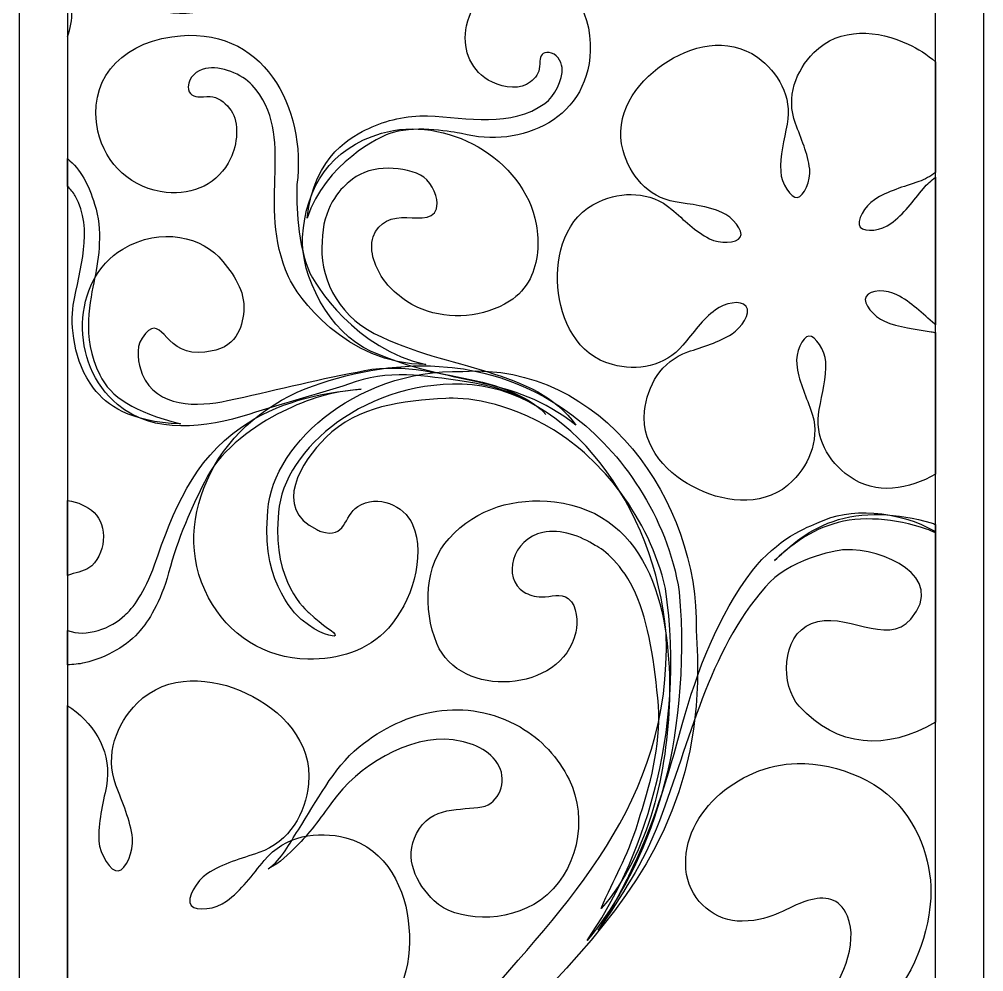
# Model space of a CAD drawing. Header units: centimetres. Extents: x -34 to 22, y -104 to 83.
# Drawn here: x -34.4 to 21.8, y -29.3 to 26.2 of the extents above; entities that cross this region are included whole.
import ezdxf

# ---------------------------------------------------------------- set-up
doc = ezdxf.new("R2010")
doc.units = ezdxf.units.CM
doc.header["$MEASUREMENT"] = 0
doc.layers.add('layer 1', color=7, linetype='Continuous')

msp = doc.modelspace()

# ---------------------------------------------------------------- linework, layer by layer
at = {"layer": 'layer 1', "color": 41}
for points, knots in [([(-34.3872, 83.0276), (-34.3872, 83.0276), (21.77445, 83.0276), (21.77445, 83.0276), (21.77445, 83.0276), (21.77445, 83.0276), (21.77445, -104.1779), (21.77445, -104.1779), (21.77445, -104.1779), (21.77445, -104.1779), (-34.3872, -104.1779), (-34.3872, -104.1779), (-34.3872, -104.1779), (-34.3872, -104.1779), (-34.3872, 83.0276), (-34.3872, 83.0276)], [0, 0, 0, 0, 0.2, 0.2, 0.2, 0.2, 0.4, 0.4, 0.4, 0.4, 0.6, 0.6, 0.6, 0.6, 1, 1, 1, 1]), ([(-31.57912, 80.21952), (-31.57912, 80.21952), (18.96637, 80.21952), (18.96637, 80.21952), (18.96637, 80.21952), (18.96637, 80.21952), (18.96637, -101.36982), (18.96637, -101.36982), (18.96637, -101.36982), (18.96637, -101.36982), (-31.57912, -101.36982), (-31.57912, -101.36982), (-31.57912, -101.36982), (-31.57912, -101.36982), (-31.57912, 80.21952), (-31.57912, 80.21952)], [0, 0, 0, 0, 0.2, 0.2, 0.2, 0.2, 0.4, 0.4, 0.4, 0.4, 0.6, 0.6, 0.6, 0.6, 1, 1, 1, 1]), ([(-24.27719, 31.14645), (-24.07481, 31.40799), (-23.83545, 31.59448), (-23.47221, 31.3305), (-23.47221, 31.3305), (-23.07646, 31.04161), (-23.04678, 30.43051), (-23.23873, 30.0304), (-23.23873, 30.0304), (-23.6048, 29.26776), (-24.62625, 28.65007), (-25.42363, 28.57339), (-25.42363, 28.57339), (-27.79284, 28.34648), (-29.662, 29.87433), (-31.57912, 31.18769), (-31.57912, 31.18769), (-31.57912, 31.18769), (-31.57912, 29.67948), (-31.57912, 29.67948), (-31.57912, 29.67948), (-28.22996, 26.97388), (-23.56319, 24.10352), (-19.76607, 29.88433), (-19.76607, 29.88433), (-18.85463, 32.00603), (-20.13914, 35.49509), (-22.50101, 36.57185), (-22.50101, 36.57185), (-24.13558, 37.31737), (-26.08458, 36.92151), (-27.2612, 35.61371), (-27.2612, 35.61371), (-28.24466, 34.52024), (-28.54682, 33.13647), (-27.85691, 31.80213), (-27.85691, 31.80213), (-27.48597, 31.08537), (-26.6191, 30.2887), (-25.83083, 30.26743), (-25.83083, 30.26743), (-25.41938, 30.2573), (-24.97652, 30.33995), (-24.68308, 30.6099), (-24.68308, 30.6099), (-24.54521, 30.73672), (-24.42032, 30.96027), (-24.27719, 31.14645)], [0, 0, 0, 0, 0.07692308, 0.07692308, 0.07692308, 0.07692308, 0.15384615, 0.15384615, 0.15384615, 0.15384615, 0.23076923, 0.23076923, 0.23076923, 0.23076923, 0.30769231, 0.30769231, 0.30769231, 0.30769231, 0.38461538, 0.38461538, 0.38461538, 0.38461538, 0.46153846, 0.46153846, 0.46153846, 0.46153846, 0.53846154, 0.53846154, 0.53846154, 0.53846154, 0.61538462, 0.61538462, 0.61538462, 0.61538462, 0.69230769, 0.69230769, 0.69230769, 0.69230769, 0.76923077, 0.76923077, 0.76923077, 0.76923077, 0.84615385, 0.84615385, 0.84615385, 0.84615385, 1, 1, 1, 1]), ([(-4.06899, 23.75535), (-4.03303, 24.04445), (-3.93457, 24.29363), (-3.54024, 24.25605), (-3.54024, 24.25605), (-3.10994, 24.21401), (-2.81305, 23.76295), (-2.77982, 23.37307), (-2.77982, 23.37307), (-2.71601, 22.62937), (-3.21539, 21.70213), (-3.78658, 21.28622), (-3.78658, 21.28622), (-5.75513, 19.85473), (-8.27258, 20.46736), (-10.60649, 20.55771), (-10.60649, 20.55771), (-11.83589, 20.60542), (-13.0265, 20.30772), (-14.03923, 19.83123), (-14.03923, 19.83123), (-14.89739, 19.42748), (-17.22603, 18.31507), (-17.62452, 14.61288), (-17.62452, 14.61288), (-16.5654, 17.76373), (-13.43279, 19.37926), (-12.62426, 19.59633), (-12.62426, 19.59633), (-11.09158, 20.00779), (-9.15545, 19.61517), (-8.62782, 19.5308), (-8.62782, 19.5308), (-5.23103, 18.61986), (-0.99635, 20.37741), (-1.13968, 24.7691), (-1.13968, 24.7691), (-1.22942, 27.34915), (-2.87545, 28.91414), (-5.15283, 28.67347), (-5.15283, 28.67347), (-6.72836, 28.50664), (-8.0318, 27.33244), (-8.33953, 25.81111), (-8.33953, 25.81111), (-8.59571, 24.53947), (-8.20522, 23.35281), (-7.08329, 22.64841), (-7.08329, 22.64841), (-6.47998, 22.26998), (-5.4638, 22.05362), (-4.85554, 22.39072), (-4.85554, 22.39072), (-4.53798, 22.56728), (-4.23926, 22.82933), (-4.13696, 23.16562), (-4.13696, 23.16562), (-4.08915, 23.32333), (-4.09441, 23.54963), (-4.06899, 23.75535)], [0, 0, 0, 0, 0.0625, 0.0625, 0.0625, 0.0625, 0.125, 0.125, 0.125, 0.125, 0.1875, 0.1875, 0.1875, 0.1875, 0.25, 0.25, 0.25, 0.25, 0.3125, 0.3125, 0.3125, 0.3125, 0.375, 0.375, 0.375, 0.375, 0.4375, 0.4375, 0.4375, 0.4375, 0.5, 0.5, 0.5, 0.5, 0.5625, 0.5625, 0.5625, 0.5625, 0.625, 0.625, 0.625, 0.625, 0.6875, 0.6875, 0.6875, 0.6875, 0.75, 0.75, 0.75, 0.75, 0.8125, 0.8125, 0.8125, 0.8125, 0.875, 0.875, 0.875, 0.875, 1, 1, 1, 1]), ([(-31.57912, 28.32037), (-31.23047, 27.20753), (-31.23276, 26.11482), (-31.57912, 25.16546), (-31.57912, 25.16546), (-31.57912, 25.16546), (-31.57912, 28.32037), (-31.57912, 28.32037)], [0, 0, 0, 0, 0.33333333, 0.33333333, 0.33333333, 0.33333333, 1, 1, 1, 1]), ([(-23.85328, 21.67073), (-24.21692, 21.67721), (-24.53893, 21.76604), (-24.54491, 22.26036), (-24.54491, 22.26036), (-24.55018, 22.79944), (-24.03014, 23.22731), (-23.55071, 23.32101), (-23.55071, 23.32101), (-22.63714, 23.49948), (-21.4199, 23.00365), (-20.82773, 22.35061), (-20.82773, 22.35061), (-18.15621, 19.39962), (-20.65321, 15.45453), (-18.70523, 11.1926), (-18.70523, 11.1926), (-18.25082, 10.09984), (-15.34967, 6.07352), (-10.70413, 6.07352), (-10.70413, 6.07352), (-14.75396, 6.96693), (-17.1761, 10.63832), (-17.55301, 11.61236), (-17.55301, 11.61236), (-18.26764, 13.45854), (-18.25406, 15.89), (-18.21952, 16.5558), (-18.21952, 16.5558), (-17.64286, 20.96177), (-20.15048, 25.97774), (-25.50173, 25.16972), (-25.50173, 25.16972), (-28.69026, 24.71481), (-30.41245, 22.46396), (-29.81006, 19.67119), (-29.81006, 19.67119), (-29.39313, 17.7381), (-27.76241, 16.27805), (-25.83428, 16.09917), (-25.83428, 16.09917), (-24.22249, 15.95016), (-22.80215, 16.59328), (-22.078, 18.07956), (-22.078, 18.07956), (-21.68893, 18.87836), (-21.55604, 20.16722), (-22.05572, 20.87719), (-22.05572, 20.87719), (-22.31716, 21.24712), (-22.68141, 21.58331), (-23.11241, 21.66536), (-23.11241, 21.66536), (-23.3148, 21.70355), (-23.59467, 21.66657), (-23.85328, 21.67073)], [0, 0, 0, 0, 0.06666667, 0.06666667, 0.06666667, 0.06666667, 0.13333333, 0.13333333, 0.13333333, 0.13333333, 0.2, 0.2, 0.2, 0.2, 0.26666667, 0.26666667, 0.26666667, 0.26666667, 0.33333333, 0.33333333, 0.33333333, 0.33333333, 0.4, 0.4, 0.4, 0.4, 0.46666667, 0.46666667, 0.46666667, 0.46666667, 0.53333333, 0.53333333, 0.53333333, 0.53333333, 0.6, 0.6, 0.6, 0.6, 0.66666667, 0.66666667, 0.66666667, 0.66666667, 0.73333333, 0.73333333, 0.73333333, 0.73333333, 0.8, 0.8, 0.8, 0.8, 0.86666667, 0.86666667, 0.86666667, 0.86666667, 1, 1, 1, 1]), ([(0.14969, 6.07271), (1.58462, 5.69945), (3.20663, 5.9392), (4.26049, 7.21186), (4.26049, 7.21186), (4.85448, 7.9276), (5.41008, 8.71141), (6.15196, 9.26103), (6.15196, 9.26103), (6.68243, 9.65303), (7.62811, 9.87082), (7.93655, 9.46605), (7.93655, 9.46605), (8.24508, 9.06087), (7.67278, 8.22662), (7.1186, 7.86632), (7.1186, 7.86632), (6.34532, 7.36349), (5.41494, 7.11745), (4.53764, 6.81225), (4.53764, 6.81225), (2.97497, 6.26983), (2.18286, 4.8356), (2.02991, 3.36137), (2.02991, 3.36137), (1.81293, 1.25204), (3.41885, -0.39824), (5.15107, -1.18519), (5.15107, -1.18519), (6.85969, -2.02096), (9.15309, -2.21018), (10.64312, -0.70131), (10.64312, -0.70131), (11.68441, 0.35447), (12.28752, 1.87844), (11.71237, 3.42854), (11.71237, 3.42854), (11.38924, 4.30057), (10.98792, 5.17352), (10.88318, 6.09155), (10.88318, 6.09155), (10.80853, 6.74753), (11.22525, 7.7165), (11.5972, 7.73909), (11.5972, 7.73909), (11.97067, 7.76168), (12.53943, 6.89095), (12.57428, 6.23214), (12.57428, 6.23214), (12.62249, 5.30987), (12.37048, 4.38232), (12.19534, 3.46915), (12.19534, 3.46915), (11.88549, 1.84491), (12.73139, 0.44139), (13.93182, -0.42752), (13.93182, -0.42752), (15.48543, -1.55197), (17.45822, -1.19709), (18.96637, -0.30113), (18.96637, -0.30113), (18.96637, -0.30113), (18.96637, 7.93826), (18.96637, 7.93826), (18.96637, 7.93826), (18.88414, 7.95828), (18.80031, 7.9758), (18.7147, 7.9904), (18.7147, 7.9904), (17.79769, 8.14659), (16.84077, 8.23573), (15.99355, 8.60403), (15.99355, 8.60403), (15.38913, 8.8674), (14.69882, 9.62568), (14.9243, 10.04687), (14.9243, 10.04687), (15.1511, 10.46724), (16.12888, 10.43826), (16.71861, 10.13844), (16.71861, 10.13844), (17.54011, 9.71938), (18.21786, 9.03818), (18.92064, 8.43032), (18.92064, 8.43032), (18.93581, 8.41721), (18.95109, 8.40442), (18.96637, 8.39163), (18.96637, 8.39163), (18.96637, 8.39163), (18.96637, 16.98265), (18.96637, 16.98265), (18.96637, 16.98265), (18.71374, 16.80658), (18.47797, 16.592), (18.26527, 16.33538), (18.26527, 16.33538), (17.67138, 15.61954), (17.11578, 14.83573), (16.3732, 14.28632), (16.3732, 14.28632), (15.84273, 13.89421), (14.84538, 13.75512), (14.58922, 14.08129), (14.58922, 14.08129), (14.33173, 14.40725), (14.85237, 15.32042), (15.40656, 15.68042), (15.40656, 15.68042), (16.18054, 16.18314), (17.1095, 16.42949), (17.98823, 16.73469), (17.98823, 16.73469), (18.35649, 16.86259), (18.68195, 17.04018), (18.96637, 17.25618), (18.96637, 17.25618), (18.96637, 17.25618), (18.96637, 23.70404), (18.96637, 23.70404), (18.96637, 23.70404), (18.48816, 24.1288), (17.93819, 24.47621), (17.37469, 24.73223), (17.37469, 24.73223), (15.66547, 25.568), (13.37136, 25.75732), (11.88133, 24.24845), (11.88133, 24.24845), (10.84205, 23.19206), (10.23906, 21.66829), (10.81278, 20.1186), (10.81278, 20.1186), (11.13661, 19.24647), (11.53724, 18.37321), (11.64187, 17.4561), (11.64187, 17.4561), (11.71653, 16.79971), (11.29504, 15.87298), (10.92654, 15.80794), (10.92654, 15.80794), (10.55945, 15.74322), (9.98643, 16.65598), (9.95077, 17.3155), (9.95077, 17.3155), (9.90195, 18.23727), (10.15458, 19.16502), (10.32839, 20.07789), (10.32839, 20.07789), (10.63967, 21.70162), (9.79377, 23.10555), (8.59334, 23.97466), (8.59334, 23.97466), (6.87499, 25.21783), (4.64369, 24.65251), (3.09572, 23.54578), (3.09572, 23.54578), (1.51767, 22.48381), (0.20622, 20.59216), (0.76951, 18.54703), (0.76951, 18.54703), (1.16313, 17.11768), (2.18073, 15.83398), (3.81105, 15.55674), (3.81105, 15.55674), (4.72745, 15.40095), (5.68438, 15.3114), (6.5316, 14.943), (6.5316, 14.943), (7.13602, 14.67954), (7.81722, 13.86888), (7.60086, 13.50037), (7.60086, 13.50037), (7.38521, 13.13177), (6.39627, 13.10908), (5.80715, 13.4083), (5.80715, 13.4083), (4.98505, 13.82735), (4.3073, 14.50876), (3.60381, 15.11682), (3.60381, 15.11682), (2.35314, 16.19843), (0.71501, 16.16774), (-0.63898, 15.56231), (-0.63898, 15.56231), (-2.5743, 14.69615), (-3.2004, 12.48034), (-3.01675, 10.58687), (-3.01675, 10.58687), (-2.88486, 8.68922), (-1.90221, 6.60784), (0.14969, 6.07271)], [0, 0, 0, 0, 0.02040816, 0.02040816, 0.02040816, 0.02040816, 0.04081633, 0.04081633, 0.04081633, 0.04081633, 0.06122449, 0.06122449, 0.06122449, 0.06122449, 0.08163265, 0.08163265, 0.08163265, 0.08163265, 0.10204082, 0.10204082, 0.10204082, 0.10204082, 0.12244898, 0.12244898, 0.12244898, 0.12244898, 0.14285714, 0.14285714, 0.14285714, 0.14285714, 0.16326531, 0.16326531, 0.16326531, 0.16326531, 0.18367347, 0.18367347, 0.18367347, 0.18367347, 0.20408163, 0.20408163, 0.20408163, 0.20408163, 0.2244898, 0.2244898, 0.2244898, 0.2244898, 0.24489796, 0.24489796, 0.24489796, 0.24489796, 0.26530612, 0.26530612, 0.26530612, 0.26530612, 0.28571429, 0.28571429, 0.28571429, 0.28571429, 0.30612245, 0.30612245, 0.30612245, 0.30612245, 0.32653061, 0.32653061, 0.32653061, 0.32653061, 0.34693878, 0.34693878, 0.34693878, 0.34693878, 0.36734694, 0.36734694, 0.36734694, 0.36734694, 0.3877551, 0.3877551, 0.3877551, 0.3877551, 0.40816327, 0.40816327, 0.40816327, 0.40816327, 0.42857143, 0.42857143, 0.42857143, 0.42857143, 0.44897959, 0.44897959, 0.44897959, 0.44897959, 0.46938776, 0.46938776, 0.46938776, 0.46938776, 0.48979592, 0.48979592, 0.48979592, 0.48979592, 0.51020408, 0.51020408, 0.51020408, 0.51020408, 0.53061224, 0.53061224, 0.53061224, 0.53061224, 0.55102041, 0.55102041, 0.55102041, 0.55102041, 0.57142857, 0.57142857, 0.57142857, 0.57142857, 0.59183673, 0.59183673, 0.59183673, 0.59183673, 0.6122449, 0.6122449, 0.6122449, 0.6122449, 0.63265306, 0.63265306, 0.63265306, 0.63265306, 0.65306122, 0.65306122, 0.65306122, 0.65306122, 0.67346939, 0.67346939, 0.67346939, 0.67346939, 0.69387755, 0.69387755, 0.69387755, 0.69387755, 0.71428571, 0.71428571, 0.71428571, 0.71428571, 0.73469388, 0.73469388, 0.73469388, 0.73469388, 0.75510204, 0.75510204, 0.75510204, 0.75510204, 0.7755102, 0.7755102, 0.7755102, 0.7755102, 0.79591837, 0.79591837, 0.79591837, 0.79591837, 0.81632653, 0.81632653, 0.81632653, 0.81632653, 0.83673469, 0.83673469, 0.83673469, 0.83673469, 0.85714286, 0.85714286, 0.85714286, 0.85714286, 0.87755102, 0.87755102, 0.87755102, 0.87755102, 0.89795918, 0.89795918, 0.89795918, 0.89795918, 0.91836735, 0.91836735, 0.91836735, 0.91836735, 0.93877551, 0.93877551, 0.93877551, 0.93877551, 0.95918367, 0.95918367, 0.95918367, 0.95918367, 1, 1, 1, 1]), ([(-4.64616, 11.07804), (-4.16593, 12.02625), (-4.09198, 13.19487), (-4.28424, 14.24721), (-4.28424, 14.24721), (-4.98772, 18.0981), (-9.59446, 20.6431), (-13.29837, 19.54629), (-13.29837, 19.54629), (-16.25311, 18.67122), (-17.71072, 16.45218), (-17.89113, 13.49399), (-17.89113, 13.49399), (-18.02271, 11.33492), (-16.38712, 7.93925), (-13.89337, 6.84507), (-13.89337, 6.84507), (-9.13489, 4.74242), (-5.73416, 5.53494), (-1.96846, 2.54536), (-1.96846, 2.54536), (-4.36416, 5.8923), (-9.32998, 5.69194), (-13.71296, 7.88343), (-13.71296, 7.88343), (-15.94325, 9.05966), (-16.94717, 11.29946), (-16.74691, 13.24724), (-16.74691, 13.24724), (-16.73294, 15.17071), (-15.7202, 16.30905), (-15.19013, 16.69569), (-15.19013, 16.69569), (-14.1932, 17.68543), (-12.24664, 17.71186), (-11.0228, 17.11626), (-11.0228, 17.11626), (-10.49091, 16.85725), (-10.06588, 16.04021), (-10.05373, 15.47084), (-10.05373, 15.47084), (-10.03246, 14.45426), (-11.05522, 14.61795), (-11.81107, 14.64712), (-11.81107, 14.64712), (-12.65353, 14.67974), (-13.47077, 14.40523), (-13.77435, 13.51557), (-13.77435, 13.51557), (-14.0605, 12.67807), (-13.63092, 11.6626), (-13.11938, 10.95476), (-13.11938, 10.95476), (-12.63186, 10.27964), (-11.69347, 9.58436), (-10.93417, 9.29628), (-10.93417, 9.29628), (-9.28774, 8.6714), (-7.35861, 8.82709), (-5.84274, 9.76213), (-5.84274, 9.76213), (-5.30325, 10.09488), (-4.91236, 10.55273), (-4.64616, 11.07804)], [0, 0, 0, 0, 0.05882353, 0.05882353, 0.05882353, 0.05882353, 0.11764706, 0.11764706, 0.11764706, 0.11764706, 0.17647059, 0.17647059, 0.17647059, 0.17647059, 0.23529412, 0.23529412, 0.23529412, 0.23529412, 0.29411765, 0.29411765, 0.29411765, 0.29411765, 0.35294118, 0.35294118, 0.35294118, 0.35294118, 0.41176471, 0.41176471, 0.41176471, 0.41176471, 0.47058824, 0.47058824, 0.47058824, 0.47058824, 0.52941176, 0.52941176, 0.52941176, 0.52941176, 0.58823529, 0.58823529, 0.58823529, 0.58823529, 0.64705882, 0.64705882, 0.64705882, 0.64705882, 0.70588235, 0.70588235, 0.70588235, 0.70588235, 0.76470588, 0.76470588, 0.76470588, 0.76470588, 0.82352941, 0.82352941, 0.82352941, 0.82352941, 0.88235294, 0.88235294, 0.88235294, 0.88235294, 1, 1, 1, 1]), ([(-31.57912, 16.44912), (-31.3888, 16.27915), (-31.23002, 16.08875), (-31.12434, 15.89749), (-31.12434, 15.89749), (-30.0324, 13.91791), (-30.88742, 11.66838), (-31.24022, 9.52774), (-31.24022, 9.52774), (-31.42579, 8.40003), (-31.23455, 6.23873), (-30.06035, 4.70362), (-30.06035, 4.70362), (-29.28596, 3.69129), (-27.97563, 2.73842), (-24.9979, 2.6193), (-24.9979, 2.6193), (-27.73759, 3.33393), (-29.04762, 4.16768), (-29.70299, 5.47801), (-29.70299, 5.47801), (-30.81337, 7.69797), (-30.23894, 9.8851), (-30.00059, 11.07631), (-30.00059, 11.07631), (-29.74624, 12.34836), (-29.52431, 13.87557), (-30.00059, 15.42394), (-30.00059, 15.42394), (-30.34105, 16.53031), (-30.82224, 17.45359), (-31.57912, 18.0701), (-31.57912, 18.0701), (-31.57912, 18.0701), (-31.57912, 16.44912), (-31.57912, 16.44912)], [0, 0, 0, 0, 0.1, 0.1, 0.1, 0.1, 0.2, 0.2, 0.2, 0.2, 0.3, 0.3, 0.3, 0.3, 0.4, 0.4, 0.4, 0.4, 0.5, 0.5, 0.5, 0.5, 0.6, 0.6, 0.6, 0.6, 0.7, 0.7, 0.7, 0.7, 0.8, 0.8, 0.8, 0.8, 1, 1, 1, 1]), ([(-28.36571, 12.80094), (-31.379, 10.99275), (-31.48586, 6.10299), (-28.66341, 3.74822), (-28.66341, 3.74822), (-26.54303, 1.97912), (-23.51374, 2.38481), (-21.02313, 3.1752), (-21.02313, 3.1752), (-18.95552, 3.83138), (-16.81914, 4.37948), (-14.77351, 5.0856), (-14.77351, 5.0856), (-12.58688, 5.84044), (-10.22299, 5.32273), (-8.2272, 5.0545), (-8.2272, 5.0545), (-6.22655, 4.73877), (-4.5003, 4.0597), (-3.72834, 3.17763), (-3.72834, 3.17763), (-4.48318, 4.06821), (-6.16304, 4.80603), (-8.12783, 5.21678), (-8.12783, 5.21678), (-10.03134, 5.55935), (-12.42977, 6.23873), (-14.70959, 5.63836), (-14.70959, 5.63836), (-17.24761, 5.18021), (-19.73751, 4.51106), (-22.25952, 3.97795), (-22.25952, 3.97795), (-23.99215, 3.61178), (-26.392, 3.51909), (-27.22636, 5.52511), (-27.22636, 5.52511), (-27.47372, 6.12062), (-27.63326, 7.04472), (-27.24064, 7.61632), (-27.24064, 7.61632), (-26.08103, 9.30337), (-26.06948, 6.75381), (-23.95862, 6.78561), (-23.95862, 6.78561), (-21.84776, 6.81732), (-21.48199, 8.02606), (-21.33785, 8.98936), (-21.33785, 8.98936), (-21.15917, 10.18331), (-21.76673, 11.14337), (-22.53068, 12.08763), (-22.53068, 12.08763), (-23.691, 13.52175), (-26.13269, 14.14096), (-28.36571, 12.80094)], [0, 0, 0, 0, 0.06666667, 0.06666667, 0.06666667, 0.06666667, 0.13333333, 0.13333333, 0.13333333, 0.13333333, 0.2, 0.2, 0.2, 0.2, 0.26666667, 0.26666667, 0.26666667, 0.26666667, 0.33333333, 0.33333333, 0.33333333, 0.33333333, 0.4, 0.4, 0.4, 0.4, 0.46666667, 0.46666667, 0.46666667, 0.46666667, 0.53333333, 0.53333333, 0.53333333, 0.53333333, 0.6, 0.6, 0.6, 0.6, 0.66666667, 0.66666667, 0.66666667, 0.66666667, 0.73333333, 0.73333333, 0.73333333, 0.73333333, 0.8, 0.8, 0.8, 0.8, 0.86666667, 0.86666667, 0.86666667, 0.86666667, 1, 1, 1, 1]), ([(-17.06619, -3.53784), (-19.68382, -2.25647), (-17.94522, 0.43298), (-16.54341, 1.8208), (-16.54341, 1.8208), (-14.6472, 3.69828), (-12.08609, 3.95597), (-9.54979, 4.10974), (-9.54979, 4.10974), (-8.56542, 4.1694), (-6.05455, 3.97816), (-3.2709, 2.26801), (-3.2709, 2.26801), (-0.52938, 0.59758), (2.28962, -2.80751), (3.2433, -6.96562), (3.2433, -6.96562), (4.50765, -15.55148), (1.76958, -23.05248), (-1.32707, -27.45998), (-1.32707, -27.45998), (2.30563, -23.17191), (4.77385, -16.0383), (4.04808, -7.16649), (4.04808, -7.16649), (3.33893, -2.7281), (0.68017, 1.00083), (-2.20407, 3.14694), (-2.20407, 3.14694), (-5.11272, 5.33691), (-8.09947, 5.82839), (-9.44617, 5.9237), (-9.44617, 5.9237), (-12.06026, 6.20793), (-14.81919, 5.71251), (-17.26341, 4.83611), (-17.26341, 4.83611), (-19.8073, 3.97096), (-22.12095, 2.05499), (-23.23903, -0.21763), (-23.23903, -0.21763), (-24.40948, -2.59692), (-24.63111, -5.10425), (-23.36261, -7.50015), (-23.36261, -7.50015), (-22.23369, -9.63279), (-20.07644, -11.05849), (-17.57955, -11.08473), (-17.57955, -11.08473), (-15.81653, -11.10357), (-14.11074, -10.62334), (-12.8936, -9.26732), (-12.8936, -9.26732), (-11.56645, -7.78853), (-10.67557, -5.14517), (-11.49534, -3.23062), (-11.49534, -3.23062), (-11.96433, -2.13523), (-13.5123, -1.43974), (-14.67232, -2.1882), (-14.67232, -2.1882), (-15.52794, -2.74025), (-15.33741, -4.11349), (-16.81812, -3.63873), (-16.81812, -3.63873), (-16.89936, -3.6127), (-16.98242, -3.57886), (-17.06619, -3.53784)], [0, 0, 0, 0, 0.05555556, 0.05555556, 0.05555556, 0.05555556, 0.11111111, 0.11111111, 0.11111111, 0.11111111, 0.16666667, 0.16666667, 0.16666667, 0.16666667, 0.22222222, 0.22222222, 0.22222222, 0.22222222, 0.27777778, 0.27777778, 0.27777778, 0.27777778, 0.33333333, 0.33333333, 0.33333333, 0.33333333, 0.38888889, 0.38888889, 0.38888889, 0.38888889, 0.44444444, 0.44444444, 0.44444444, 0.44444444, 0.5, 0.5, 0.5, 0.5, 0.55555556, 0.55555556, 0.55555556, 0.55555556, 0.61111111, 0.61111111, 0.61111111, 0.61111111, 0.66666667, 0.66666667, 0.66666667, 0.66666667, 0.72222222, 0.72222222, 0.72222222, 0.72222222, 0.77777778, 0.77777778, 0.77777778, 0.77777778, 0.83333333, 0.83333333, 0.83333333, 0.83333333, 0.88888889, 0.88888889, 0.88888889, 0.88888889, 1, 1, 1, 1]), ([(-9.31114, -69.6242), (-9.40737, -69.60324), (-10.4198, -69.03204), (-10.55868, -70.75728), (-10.55868, -70.75728), (-10.70484, -72.5133), (-9.19526, -75.74508), (-6.92243, -77.04113), (-6.92243, -77.04113), (1.98007, -82.34882), (14.42816, -73.11256), (7.77944, -64.29777), (7.77944, -64.29777), (5.29237, -59.56786), (-0.75993, -58.7877), (-5.01436, -55.75152), (-5.01436, -55.75152), (-9.65098, -52.44276), (-13.93763, -47.4739), (-11.63381, -41.02078), (-11.63381, -41.02078), (-7.05077, -30.10658), (6.33651, -26.2637), (5.03023, -9.3987), (5.03023, -9.3987), (5.20172, -1.86639), (-0.48643, 6.20875), (-8.55732, 5.68161), (-8.55732, 5.68161), (-14.96333, 5.80499), (-19.90292, 1.20635), (-19.93615, -2.79009), (-19.93615, -2.79009), (-20.28683, -6.76303), (-18.0925, -8.68052), (-17.90582, -8.81332), (-17.90582, -8.81332), (-16.96115, -9.626), (-16.02378, -9.82322), (-15.99177, -9.70197), (-15.99177, -9.70197), (-15.924, -9.53007), (-16.72037, -9.16207), (-17.50976, -8.38616), (-17.50976, -8.38616), (-17.66676, -8.26107), (-19.64442, -6.54545), (-19.30347, -2.85634), (-19.30347, -2.85634), (-19.30833, 0.79399), (-14.61195, 5.06635), (-8.5954, 4.93943), (-8.5954, 4.93943), (-2.37678, 4.75042), (2.6633, -2.26883), (3.27582, -9.57647), (3.27582, -9.57647), (4.0576, -29.33644), (-22.18608, -33.69724), (-11.0301, -52.55418), (-11.0301, -52.55418), (-9.00159, -56.26295), (-5.09074, -58.00855), (-1.89381, -59.43578), (-1.89381, -59.43578), (1.37707, -60.88053), (4.23264, -62.68356), (5.80614, -65.32631), (5.80614, -65.32631), (9.57183, -71.65058), (4.32472, -77.42605), (-1.69355, -77.18315), (-1.69355, -77.18315), (-3.38911, -77.11477), (-5.32908, -76.79722), (-6.74618, -75.80687), (-6.74618, -75.80687), (-7.99939, -74.93129), (-9.37952, -73.32041), (-9.49641, -71.72493), (-9.49641, -71.72493), (-9.58889, -70.46383), (-9.05426, -69.67232), (-9.31114, -69.6242)], [0, 0, 0, 0, 0.04545455, 0.04545455, 0.04545455, 0.04545455, 0.09090909, 0.09090909, 0.09090909, 0.09090909, 0.13636364, 0.13636364, 0.13636364, 0.13636364, 0.18181818, 0.18181818, 0.18181818, 0.18181818, 0.22727273, 0.22727273, 0.22727273, 0.22727273, 0.27272727, 0.27272727, 0.27272727, 0.27272727, 0.31818182, 0.31818182, 0.31818182, 0.31818182, 0.36363636, 0.36363636, 0.36363636, 0.36363636, 0.40909091, 0.40909091, 0.40909091, 0.40909091, 0.45454545, 0.45454545, 0.45454545, 0.45454545, 0.5, 0.5, 0.5, 0.5, 0.54545455, 0.54545455, 0.54545455, 0.54545455, 0.59090909, 0.59090909, 0.59090909, 0.59090909, 0.63636364, 0.63636364, 0.63636364, 0.63636364, 0.68181818, 0.68181818, 0.68181818, 0.68181818, 0.72727273, 0.72727273, 0.72727273, 0.72727273, 0.77272727, 0.77272727, 0.77272727, 0.77272727, 0.81818182, 0.81818182, 0.81818182, 0.81818182, 0.86363636, 0.86363636, 0.86363636, 0.86363636, 0.90909091, 0.90909091, 0.90909091, 0.90909091, 1, 1, 1, 1]), ([(-31.57912, -11.40573), (-31.25081, -11.40202), (-30.91778, -11.36641), (-30.58303, -11.29613), (-30.58303, -11.29613), (-29.29711, -10.99711), (-28.02972, -10.26152), (-27.34497, -9.40741), (-27.34497, -9.40741), (-26.92795, -8.96222), (-26.1334, -7.7313), (-25.69156, -6.05813), (-25.69156, -6.05813), (-25.16574, -4.06659), (-24.37322, -2.24391), (-23.42258, -0.42073), (-23.42258, -0.42073), (-22.60321, 1.15115), (-20.62636, 2.56744), (-19.07485, 3.3314), (-19.07485, 3.3314), (-17.53133, 4.09171), (-16.20459, 4.50873), (-14.48553, 4.63738), (-14.48553, 4.63738), (-16.91547, 4.45555), (-19.42725, 3.84506), (-21.4513, 2.43869), (-21.4513, 2.43869), (-24.26534, 0.48332), (-25.42394, -2.43789), (-26.51102, -5.58174), (-26.51102, -5.58174), (-27.06236, -7.17641), (-27.8014, -8.16838), (-28.24183, -8.52311), (-28.24183, -8.52311), (-29.00538, -9.26853), (-30.51192, -9.84449), (-31.57206, -9.40599), (-31.57206, -9.40599), (-31.57206, -9.40599), (-31.57912, -9.40299), (-31.57912, -9.40299), (-31.57912, -9.40299), (-31.57912, -9.40299), (-31.57912, -11.40573), (-31.57912, -11.40573)], [0, 0, 0, 0, 0.07692308, 0.07692308, 0.07692308, 0.07692308, 0.15384615, 0.15384615, 0.15384615, 0.15384615, 0.23076923, 0.23076923, 0.23076923, 0.23076923, 0.30769231, 0.30769231, 0.30769231, 0.30769231, 0.38461538, 0.38461538, 0.38461538, 0.38461538, 0.46153846, 0.46153846, 0.46153846, 0.46153846, 0.53846154, 0.53846154, 0.53846154, 0.53846154, 0.61538462, 0.61538462, 0.61538462, 0.61538462, 0.69230769, 0.69230769, 0.69230769, 0.69230769, 0.76923077, 0.76923077, 0.76923077, 0.76923077, 0.84615385, 0.84615385, 0.84615385, 0.84615385, 1, 1, 1, 1]), ([(-4.99086, -7.17449), (-6.30647, -6.36333), (-5.68078, -4.05505), (-3.8899, -3.70052), (-3.8899, -3.70052), (-2.87646, -3.45782), (-1.65901, -3.93137), (-0.84663, -4.45597), (-0.84663, -4.45597), (-0.3511, -4.68773), (0.75482, -5.58418), (1.50551, -7.24063), (1.50551, -7.24063), (2.23867, -8.93477), (2.63615, -11.35306), (2.83114, -13.78816), (2.83114, -13.78816), (2.977, -16.23227), (2.32933, -18.43217), (1.64995, -20.57555), (1.64995, -20.57555), (1.00228, -22.7329), (0.22931, -23.79446), (-0.49585, -25.60974), (-0.49585, -25.60974), (2.33358, -22.34515), (3.34693, -17.60166), (3.46807, -13.3921), (3.46807, -13.3921), (3.60553, -8.61488), (2.46233, -2.59712), (-3.21924, -1.92423), (-3.21924, -1.92423), (-5.50635, -1.65367), (-7.73481, -2.26924), (-9.36098, -4.04319), (-9.36098, -4.04319), (-10.77119, -5.58144), (-10.89791, -8.1387), (-10.06912, -10.17673), (-10.06912, -10.17673), (-8.75697, -13.40284), (-2.78195, -13.0867), (-1.98599, -9.5164), (-1.98599, -9.5164), (-1.85643, -8.93507), (-1.87912, -7.97805), (-2.41486, -7.55495), (-2.41486, -7.55495), (-2.86886, -7.19647), (-3.41007, -7.4731), (-3.96212, -7.45375), (-3.96212, -7.45375), (-4.38685, -7.43886), (-4.7278, -7.33666), (-4.99086, -7.17449)], [0, 0, 0, 0, 0.06666667, 0.06666667, 0.06666667, 0.06666667, 0.13333333, 0.13333333, 0.13333333, 0.13333333, 0.2, 0.2, 0.2, 0.2, 0.26666667, 0.26666667, 0.26666667, 0.26666667, 0.33333333, 0.33333333, 0.33333333, 0.33333333, 0.4, 0.4, 0.4, 0.4, 0.46666667, 0.46666667, 0.46666667, 0.46666667, 0.53333333, 0.53333333, 0.53333333, 0.53333333, 0.6, 0.6, 0.6, 0.6, 0.66666667, 0.66666667, 0.66666667, 0.66666667, 0.73333333, 0.73333333, 0.73333333, 0.73333333, 0.8, 0.8, 0.8, 0.8, 0.86666667, 0.86666667, 0.86666667, 0.86666667, 1, 1, 1, 1]), ([(-31.57912, -6.20305), (-31.14185, -6.03919), (-30.66089, -5.97962), (-30.3301, -5.77056), (-30.3301, -5.77056), (-29.837, -5.45888), (-29.54872, -4.75509), (-29.49747, -4.18592), (-29.49747, -4.18592), (-29.3682, -2.75072), (-30.36996, -2.03836), (-31.57912, -1.83004), (-31.57912, -1.83004), (-31.57912, -1.83004), (-31.57912, -6.20305), (-31.57912, -6.20305)], [0, 0, 0, 0, 0.2, 0.2, 0.2, 0.2, 0.4, 0.4, 0.4, 0.4, 0.6, 0.6, 0.6, 0.6, 1, 1, 1, 1]), ([(18.96637, -3.64979), (16.78312, -2.37063), (13.85243, -2.25134), (12.18703, -3.10623), (12.18703, -3.10623), (11.50827, -3.37567), (9.73441, -4.08523), (8.31761, -5.92098), (8.31761, -5.92098), (6.30865, -8.52382), (5.08341, -11.76309), (4.22109, -14.87656), (4.22109, -14.87656), (3.37134, -17.94576), (2.53941, -20.8537), (1.1052, -23.69458), (1.1052, -23.69458), (0.56155, -24.77113), (-0.00032, -25.85994), (-0.6721, -26.86396), (-0.6721, -26.86396), (0.67662, -24.84791), (1.91058, -23.05876), (2.88847, -20.50363), (2.88847, -20.50363), (4.65422, -15.88929), (5.71923, -10.68867), (9.06374, -6.86635), (9.06374, -6.86635), (10.39018, -5.31534), (12.99131, -4.73888), (13.7109, -4.7088), (13.7109, -4.7088), (15.85498, -4.61945), (19.66363, -6.2441), (17.53767, -8.74383), (17.53767, -8.74383), (16.13344, -10.39482), (13.67534, -8.20677), (11.7455, -8.99686), (11.7455, -8.99686), (9.95219, -9.73104), (9.94763, -12.617), (11.03087, -13.82098), (11.03087, -13.82098), (13.1971, -16.22873), (16.14279, -16.43644), (18.96637, -14.74399), (18.96637, -14.74399), (18.96637, -14.74399), (18.96637, -3.64979), (18.96637, -3.64979)], [0, 0, 0, 0, 0.07142857, 0.07142857, 0.07142857, 0.07142857, 0.14285714, 0.14285714, 0.14285714, 0.14285714, 0.21428571, 0.21428571, 0.21428571, 0.21428571, 0.28571429, 0.28571429, 0.28571429, 0.28571429, 0.35714286, 0.35714286, 0.35714286, 0.35714286, 0.42857143, 0.42857143, 0.42857143, 0.42857143, 0.5, 0.5, 0.5, 0.5, 0.57142857, 0.57142857, 0.57142857, 0.57142857, 0.64285714, 0.64285714, 0.64285714, 0.64285714, 0.71428571, 0.71428571, 0.71428571, 0.71428571, 0.78571429, 0.78571429, 0.78571429, 0.78571429, 0.85714286, 0.85714286, 0.85714286, 0.85714286, 1, 1, 1, 1]), ([(18.96637, -3.23521), (18.88333, -3.2036), (18.7997, -3.17291), (18.71542, -3.1434), (18.71542, -3.1434), (16.79235, -2.57889), (14.66296, -2.44387), (13.00599, -3.05548), (13.00599, -3.05548), (11.33485, -3.62323), (10.26377, -4.7247), (9.59766, -5.32669), (9.59766, -5.32669), (10.27258, -4.73463), (11.37111, -3.69444), (12.99759, -3.21137), (12.99759, -3.21137), (14.60046, -2.69335), (16.63383, -2.89138), (18.43453, -3.50391), (18.43453, -3.50391), (18.61454, -3.57026), (18.79165, -3.64431), (18.96637, -3.7242), (18.96637, -3.7242), (18.96637, -3.7242), (18.96637, -3.23521), (18.96637, -3.23521)], [0, 0, 0, 0, 0.125, 0.125, 0.125, 0.125, 0.25, 0.25, 0.25, 0.25, 0.375, 0.375, 0.375, 0.375, 0.5, 0.5, 0.5, 0.5, 0.625, 0.625, 0.625, 0.625, 0.75, 0.75, 0.75, 0.75, 1, 1, 1, 1]), ([(-31.57912, -43.80164), (-30.61608, -43.68253), (-29.69725, -43.29466), (-28.9523, -42.53947), (-28.9523, -42.53947), (-27.746, -41.31747), (-27.04839, -39.55161), (-27.71389, -37.75659), (-27.71389, -37.75659), (-28.08756, -36.74598), (-28.55209, -35.73537), (-28.67385, -34.67239), (-28.67385, -34.67239), (-28.76045, -33.91239), (-28.27809, -32.79005), (-27.84607, -32.76422), (-27.84607, -32.76422), (-27.41406, -32.73768), (-26.75524, -33.74627), (-26.71513, -34.50982), (-26.71513, -34.50982), (-26.65891, -35.57766), (-26.95074, -36.65178), (-27.15373, -37.70837), (-27.15373, -37.70837), (-27.51251, -39.59), (-26.53331, -41.21546), (-25.14305, -42.22263), (-25.14305, -42.22263), (-23.15253, -43.66313), (-20.56802, -43.00786), (-18.77512, -41.72639), (-18.77512, -41.72639), (-16.94717, -40.49597), (-15.42888, -38.30377), (-16.0804, -35.93634), (-16.0804, -35.93634), (-16.53683, -34.28018), (-17.71498, -32.79421), (-19.60289, -32.47179), (-19.60289, -32.47179), (-20.66506, -32.29179), (-21.77301, -32.18776), (-22.75404, -31.7606), (-22.75404, -31.7606), (-23.4554, -31.45703), (-24.25521, -30.5783), (-23.99286, -30.08976), (-23.99286, -30.08976), (-23.73071, -29.60325), (-22.59835, -29.63749), (-21.91573, -29.98432), (-21.91573, -29.98432), (-20.96235, -30.4687), (-20.17794, -31.2595), (-19.36414, -31.96228), (-19.36414, -31.96228), (-17.91524, -33.21437), (-16.01618, -33.17953), (-14.44927, -32.47949), (-14.44927, -32.47949), (-12.20723, -31.47587), (-11.48207, -28.90959), (-11.6956, -26.71668), (-11.6956, -26.71668), (-11.84632, -24.5182), (-12.98578, -22.10751), (-15.36355, -21.48709), (-15.36355, -21.48709), (-17.02466, -21.05436), (-18.90214, -21.33282), (-20.12354, -22.80614), (-20.12354, -22.80614), (-20.81203, -23.63533), (-21.45515, -24.54332), (-22.31503, -25.18056), (-22.31503, -25.18056), (-22.92988, -25.63416), (-24.08392, -25.79542), (-24.38092, -25.41779), (-24.38092, -25.41779), (-24.67963, -25.03956), (-24.07592, -23.98216), (-23.43453, -23.56554), (-23.43453, -23.56554), (-22.53869, -22.98269), (-21.46214, -22.69796), (-20.44525, -22.34414), (-20.44525, -22.34414), (-18.63655, -21.71601), (-17.717, -20.05419), (-17.54116, -18.34638), (-17.54116, -18.34638), (-17.28884, -15.90358), (-19.14889, -13.99196), (-21.15501, -13.08042), (-21.15501, -13.08042), (-23.13369, -12.11246), (-25.79174, -11.89326), (-27.51738, -13.64088), (-27.51738, -13.64088), (-28.72206, -14.8643), (-29.41998, -16.62945), (-28.75549, -18.42447), (-28.75549, -18.42447), (-28.3807, -19.43437), (-27.91657, -20.44569), (-27.79512, -21.50796), (-27.79512, -21.50796), (-27.70892, -22.26877), (-28.19685, -23.34147), (-28.6236, -23.41684), (-28.6236, -23.41684), (-29.04934, -23.4922), (-29.71312, -22.43479), (-29.75394, -21.67134), (-29.75394, -21.67134), (-29.81006, -20.6035), (-29.51833, -19.52928), (-29.31595, -18.47127), (-29.31595, -18.47127), (-28.95585, -16.59106), (-29.93576, -14.96418), (-31.32602, -13.95772), (-31.32602, -13.95772), (-31.40935, -13.89743), (-31.49381, -13.84114), (-31.57912, -13.78808), (-31.57912, -13.78808), (-31.57912, -13.78808), (-31.57912, -43.80164), (-31.57912, -43.80164)], [0, 0, 0, 0, 0.02941176, 0.02941176, 0.02941176, 0.02941176, 0.05882353, 0.05882353, 0.05882353, 0.05882353, 0.08823529, 0.08823529, 0.08823529, 0.08823529, 0.11764706, 0.11764706, 0.11764706, 0.11764706, 0.14705882, 0.14705882, 0.14705882, 0.14705882, 0.17647059, 0.17647059, 0.17647059, 0.17647059, 0.20588235, 0.20588235, 0.20588235, 0.20588235, 0.23529412, 0.23529412, 0.23529412, 0.23529412, 0.26470588, 0.26470588, 0.26470588, 0.26470588, 0.29411765, 0.29411765, 0.29411765, 0.29411765, 0.32352941, 0.32352941, 0.32352941, 0.32352941, 0.35294118, 0.35294118, 0.35294118, 0.35294118, 0.38235294, 0.38235294, 0.38235294, 0.38235294, 0.41176471, 0.41176471, 0.41176471, 0.41176471, 0.44117647, 0.44117647, 0.44117647, 0.44117647, 0.47058824, 0.47058824, 0.47058824, 0.47058824, 0.5, 0.5, 0.5, 0.5, 0.52941176, 0.52941176, 0.52941176, 0.52941176, 0.55882353, 0.55882353, 0.55882353, 0.55882353, 0.58823529, 0.58823529, 0.58823529, 0.58823529, 0.61764706, 0.61764706, 0.61764706, 0.61764706, 0.64705882, 0.64705882, 0.64705882, 0.64705882, 0.67647059, 0.67647059, 0.67647059, 0.67647059, 0.70588235, 0.70588235, 0.70588235, 0.70588235, 0.73529412, 0.73529412, 0.73529412, 0.73529412, 0.76470588, 0.76470588, 0.76470588, 0.76470588, 0.79411765, 0.79411765, 0.79411765, 0.79411765, 0.82352941, 0.82352941, 0.82352941, 0.82352941, 0.85294118, 0.85294118, 0.85294118, 0.85294118, 0.88235294, 0.88235294, 0.88235294, 0.88235294, 0.91176471, 0.91176471, 0.91176471, 0.91176471, 0.94117647, 0.94117647, 0.94117647, 0.94117647, 1, 1, 1, 1]), ([(-4.04448, -25.11422), (-1.87598, -23.5784), (-1.23044, -20.38076), (-2.37161, -18.09436), (-2.37161, -18.09436), (-3.01432, -16.80671), (-3.97681, -15.74931), (-5.2286, -15.03042), (-5.2286, -15.03042), (-8.37235, -13.22456), (-11.90011, -13.99156), (-14.59027, -16.19186), (-14.59027, -16.19186), (-16.16032, -17.47535), (-17.0512, -19.37096), (-18.13717, -21.01243), (-18.13717, -21.01243), (-18.68578, -21.84192), (-19.05702, -22.69451), (-19.9012, -23.29609), (-19.9012, -23.29609), (-19.11982, -22.88849), (-18.82495, -22.54166), (-18.0925, -21.8165), (-18.0925, -21.8165), (-17.46924, -21.19881), (-16.65089, -20.07688), (-16.14179, -19.36114), (-16.14179, -19.36114), (-14.74241, -17.39432), (-11.70086, -15.4279), (-9.11433, -15.78628), (-9.11433, -15.78628), (-8.07262, -15.93082), (-6.95029, -16.33175), (-6.43663, -17.33293), (-6.43663, -17.33293), (-6.00076, -18.18238), (-6.41191, -19.49029), (-7.44835, -19.68224), (-7.44835, -19.68224), (-8.64321, -19.90346), (-10.40967, -19.58307), (-11.25831, -21.23578), (-11.25831, -21.23578), (-12.0086, -22.69654), (-11.28657, -24.11718), (-10.22015, -25.15605), (-10.22015, -25.15605), (-8.99602, -26.34848), (-6.02528, -26.51703), (-4.04448, -25.11422)], [0, 0, 0, 0, 0.07142857, 0.07142857, 0.07142857, 0.07142857, 0.14285714, 0.14285714, 0.14285714, 0.14285714, 0.21428571, 0.21428571, 0.21428571, 0.21428571, 0.28571429, 0.28571429, 0.28571429, 0.28571429, 0.35714286, 0.35714286, 0.35714286, 0.35714286, 0.42857143, 0.42857143, 0.42857143, 0.42857143, 0.5, 0.5, 0.5, 0.5, 0.57142857, 0.57142857, 0.57142857, 0.57142857, 0.64285714, 0.64285714, 0.64285714, 0.64285714, 0.71428571, 0.71428571, 0.71428571, 0.71428571, 0.78571429, 0.78571429, 0.78571429, 0.78571429, 0.85714286, 0.85714286, 0.85714286, 0.85714286, 1, 1, 1, 1]), ([(11.53166, -25.14217), (12.50945, -24.85875), (13.3822, -24.9408), (13.84076, -26.04733), (13.84076, -26.04733), (14.50656, -27.65324), (13.47296, -30.05735), (12.29268, -31.15274), (12.29268, -31.15274), (10.81025, -32.52831), (8.50987, -33.07064), (6.66977, -33.36662), (6.66977, -33.36662), (5.63414, -33.59058), (3.08387, -33.70717), (-0.3821, -34.05653), (-0.3821, -34.05653), (-3.76916, -34.34572), (-8.77236, -35.95629), (-10.7879, -40.08735), (-10.7879, -40.08735), (-12.71917, -44.14579), (-12.03311, -49.16884), (-10.09141, -52.43658), (-10.09141, -52.43658), (-8.22335, -55.80895), (-4.62793, -57.50674), (-2.8716, -58.2633), (-2.8716, -58.2633), (-4.61922, -57.48081), (-7.70766, -55.65509), (-9.42692, -52.33711), (-9.42692, -52.33711), (-11.23117, -49.12174), (-11.78524, -44.48016), (-9.97482, -40.7877), (-9.97482, -40.7877), (-8.16683, -37.0136), (-3.86134, -35.57482), (-0.62885, -35.37385), (-0.62885, -35.37385), (2.73238, -35.17208), (5.50773, -35.24815), (6.85159, -35.10654), (6.85159, -35.10654), (9.35304, -34.97384), (12.24143, -34.44945), (14.55052, -32.70628), (14.55052, -32.70628), (16.82993, -31.01458), (18.20662, -28.3778), (18.57756, -25.99152), (18.57756, -25.99152), (18.87313, -24.31643), (18.67287, -22.17417), (17.3286, -20.23773), (17.3286, -20.23773), (16.06405, -18.26534), (13.29357, -17.10816), (10.90972, -17.15222), (10.90972, -17.15222), (7.45743, -17.21574), (3.93565, -20.23844), (4.47483, -23.62135), (4.47483, -23.62135), (4.72503, -25.191), (6.18649, -26.39356), (7.70448, -26.34463), (7.70448, -26.34463), (9.66776, -26.28152), (10.21636, -25.52283), (11.53166, -25.14217)], [0, 0, 0, 0, 0.05263158, 0.05263158, 0.05263158, 0.05263158, 0.10526316, 0.10526316, 0.10526316, 0.10526316, 0.15789474, 0.15789474, 0.15789474, 0.15789474, 0.21052632, 0.21052632, 0.21052632, 0.21052632, 0.26315789, 0.26315789, 0.26315789, 0.26315789, 0.31578947, 0.31578947, 0.31578947, 0.31578947, 0.36842105, 0.36842105, 0.36842105, 0.36842105, 0.42105263, 0.42105263, 0.42105263, 0.42105263, 0.47368421, 0.47368421, 0.47368421, 0.47368421, 0.52631579, 0.52631579, 0.52631579, 0.52631579, 0.57894737, 0.57894737, 0.57894737, 0.57894737, 0.63157895, 0.63157895, 0.63157895, 0.63157895, 0.68421053, 0.68421053, 0.68421053, 0.68421053, 0.73684211, 0.73684211, 0.73684211, 0.73684211, 0.78947368, 0.78947368, 0.78947368, 0.78947368, 0.84210526, 0.84210526, 0.84210526, 0.84210526, 0.89473684, 0.89473684, 0.89473684, 0.89473684, 1, 1, 1, 1])]:
    msp.add_open_spline(points, degree=3, knots=knots, dxfattribs=at)
at = {"layer": 'layer 1', "color": 7}
msp.add_open_spline([(-31.57912, 80.21952), (-31.57912, 80.21952), (18.96637, 80.21952), (18.96637, 80.21952), (18.96637, 80.21952), (18.96637, 80.21952), (18.96637, -101.36982), (18.96637, -101.36982), (18.96637, -101.36982), (18.96637, -101.36982), (-31.57912, -101.36982), (-31.57912, -101.36982), (-31.57912, -101.36982), (-31.57912, -101.36982), (-31.57912, 80.21952), (-31.57912, 80.21952)], degree=3, knots=[0, 0, 0, 0, 0.2, 0.2, 0.2, 0.2, 0.4, 0.4, 0.4, 0.4, 0.6, 0.6, 0.6, 0.6, 1, 1, 1, 1], dxfattribs=at)

doc.saveas('drawing.dxf')
